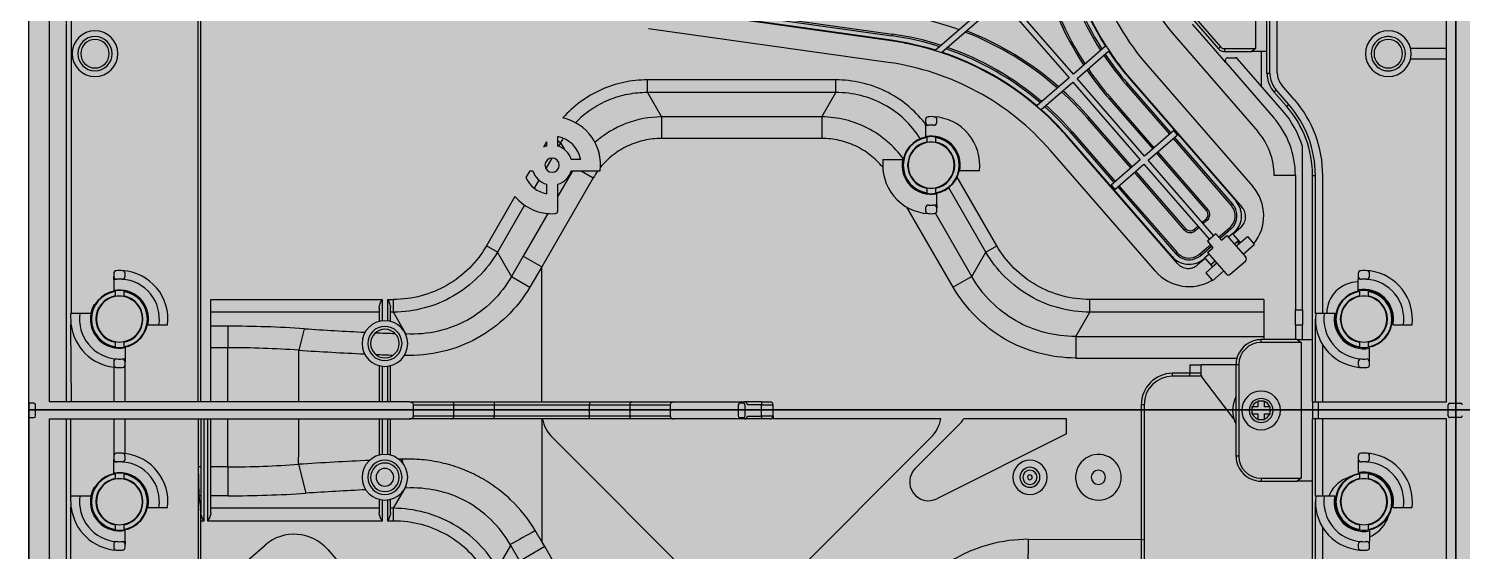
# Model space of a CAD drawing. Header units: millimetres. Extents: x -1070 to 42146, y 1440 to 12921.
# Drawn here: x 660.6 to 911.8, y 2996.9 to 3088.4 of the extents above; entities that cross this region are included whole.
import ezdxf

# ---------------------------------------------------------------- set-up
doc = ezdxf.new("R2010")
doc.units = ezdxf.units.MM
doc.layers.add('n', color=7, linetype='Continuous')

msp = doc.modelspace()

# ---------------------------------------------------------------- hatches: boundary and pattern name
at = {"lineweight": -3}
h = msp.add_hatch(color=256, dxfattribs=at)
h.dxf.hatch_style = 1
h.paths.add_polyline_path([(660.622, 3271.681), (660.622, 3021.661), (910.622, 3021.661), (910.622, 3271.681)])
h = msp.add_hatch(color=256, dxfattribs=at)
h.dxf.hatch_style = 1
h.paths.add_polyline_path([(910.622, 3271.681), (910.622, 3021.661), (1160.622, 3021.661), (1160.622, 3271.681)])
h = msp.add_hatch(color=256, dxfattribs=at)
h.dxf.hatch_style = 1
h.paths.add_polyline_path([(660.622, 3021.661), (660.622, 2771.641), (910.622, 2771.641), (910.622, 3021.661)])
h = msp.add_hatch(color=256, dxfattribs=at)
h.dxf.hatch_style = 1
h.paths.add_polyline_path([(910.622, 3021.661), (910.622, 2771.641), (1160.622, 2771.641), (1160.622, 3021.661)])

# ---------------------------------------------------------------- linework, layer by layer
at = {"color": 1, "lineweight": -3}
for p, q in [((910.622, 3521.661), (910.622, 2771.641)), ((660.622, 3021.661), (660.622, 3271.681)), ((910.622, 3021.661), (910.622, 3271.681)), ((910.622, 3271.681), (910.622, 3021.661)), ((660.622, 3021.661), (1160.622, 3021.661)), ((660.622, 3021.661), (660.622, 2771.661)), ((660.622, 3021.661), (910.622, 3021.661)), ((910.622, 3021.661), (660.622, 3021.661)), ((910.622, 3021.661), (910.622, 2771.641)), ((910.622, 3021.661), (1160.622, 3021.661)), ((910.622, 2771.641), (910.622, 3021.661)), ((1160.622, 3021.661), (910.622, 3021.661))]:
    msp.add_line(p, q, dxfattribs=at)
msp.add_lwpolyline([(660.622, 3021.661), (660.622, 3521.661)], dxfattribs=at)
msp.add_lwpolyline([(660.622, 3521.435), (1160.422, 3521.435), (1160.422, 2771.638), (660.622, 2771.641)], close=True, dxfattribs=at)
at = {"layer": 'n', "color": 7, "linetype": 'Continuous', "lineweight": -3, "true_color": 0xffffff}
for p, q in [((664.269, 3023.041), (664.269, 3270.041)), ((667.269, 3023.041), (667.269, 3270.041)), ((660.622, 3022.791), (660.622, 3145.941)), ((909.022, 3023.041), (909.022, 3146.241)), ((878.053, 3080.647), (878.053, 3127.168)), ((879.353, 3080.647), (879.353, 3127.955)), ((668.103, 3084.041), (668.09, 3123.595)), ((875.553, 3101.738), (875.553, 3084.938)), ((877.553, 3084.438), (877.553, 3102.238)), ((690.783, 3023.041), (690.783, 3098.428)), ((690.302, 3023.041), (690.302, 3095.998)), ((860.562, 3094.665), (869.034, 3084.919)), ((860.939, 3094.993), (869.411, 3085.247)), ((811.712, 3086.286), (769.706, 3092.189)), ((811.726, 3086.385), (769.72, 3092.288)), ((769.831, 3093.08), (811.838, 3087.177)), ((769.873, 3093.378), (811.879, 3087.474)), ((830.412, 3094.138), (820.21, 3085.269)), ((820.614, 3084.295), (831.068, 3093.383)), ((831.068, 3093.383), (842.877, 3079.798)), ((843.632, 3080.454), (831.823, 3094.039)), ((868.581, 3084.526), (864.484, 3089.238)), ((811.183, 3082.523), (769.177, 3088.426)), ((811.879, 3087.474), (811.838, 3087.177)), ((861.692, 3086.811), (875.927, 3070.435)), ((820.21, 3085.269), (819.501, 3084.653)), ((849.261, 3085.348), (843.632, 3080.454)), ((844.288, 3079.7), (849.811, 3084.501)), ((870.333, 3082.51), (868.581, 3084.526)), ((869.411, 3085.247), (869.034, 3084.919)), ((870.09, 3084.938), (870.09, 3084.438)), ((870.09, 3084.938), (875.553, 3084.938)), ((870.09, 3084.438), (874.886, 3084.438)), ((875.553, 3084.938), (874.886, 3084.438)), ((877.553, 3084.438), (874.886, 3084.438)), ((876.553, 3084.438), (876.553, 3078.403)), ((877.553, 3080.647), (877.553, 3084.438)), ((909.022, 3084.941), (902.7, 3084.941)), ((668.118, 3038.541), (668.103, 3084.041)), ((856.678, 3081.909), (875.073, 3060.748)), ((870.333, 3082.51), (878.72, 3072.862)), ((870.711, 3083.338), (872.036, 3083.338)), ((880.229, 3074.174), (872.413, 3083.166)), ((902.7, 3083.141), (909.022, 3083.141)), ((769.024, 3077.228), (769.024, 3079.45)), ((802.019, 3079.45), (769.024, 3079.45)), ((802.019, 3077.228), (802.019, 3079.45)), ((842.877, 3079.798), (837.248, 3074.905)), ((856.097, 3066.115), (844.288, 3079.7)), ((853.734, 3079.35), (872.13, 3058.189)), ((853.81, 3079.416), (873.189, 3057.122)), ((877.553, 3080.647), (878.053, 3080.647)), ((769.024, 3077.228), (771.484, 3072.968)), ((802.019, 3077.228), (769.024, 3077.228)), ((799.559, 3072.968), (802.019, 3077.228)), ((838.01, 3074.242), (843.533, 3079.044)), ((843.533, 3079.044), (855.343, 3065.459)), ((853.131, 3078.826), (852.904, 3078.629)), ((852.904, 3078.629), (860.475, 3069.92)), ((853.131, 3078.826), (860.701, 3070.117)), ((878.779, 3077.366), (879.157, 3077.694)), ((880.984, 3074.83), (878.779, 3077.366)), ((881.361, 3075.158), (879.157, 3077.694)), ((882.342, 3076.011), (880.138, 3078.547)), ((850.187, 3076.267), (849.961, 3076.07)), ((849.961, 3076.07), (857.531, 3067.361)), ((850.187, 3076.267), (857.758, 3067.558)), ((880.984, 3074.83), (881.361, 3075.158)), ((771.484, 3072.968), (771.484, 3069.192)), ((799.559, 3072.968), (771.484, 3072.968)), ((799.559, 3072.968), (799.559, 3069.192)), ((817.725, 3072.494), (817.725, 3071.993)), ((817.725, 3071.438), (817.725, 3071.993)), ((819.725, 3071.993), (819.725, 3072.494)), ((846.112, 3072.724), (846.338, 3072.921)), ((853.682, 3064.015), (846.112, 3072.724)), ((853.909, 3064.212), (846.338, 3072.921)), ((753.318, 3067.864), (753.318, 3069.51)), ((799.559, 3069.192), (771.484, 3069.192)), ((817.725, 3071.438), (817.725, 3069.51)), ((817.725, 3069.51), (817.725, 3069.408)), ((817.975, 3069.352), (817.975, 3069.453)), ((817.975, 3069.352), (817.975, 3068.566)), ((819.475, 3069.453), (819.475, 3069.352)), ((819.475, 3069.352), (819.475, 3068.566)), ((819.725, 3069.408), (819.725, 3069.51)), ((861.869, 3047.282), (842.489, 3069.575)), ((860.96, 3048.479), (842.565, 3069.641)), ((843.395, 3070.362), (843.168, 3070.166)), ((843.168, 3070.166), (850.739, 3061.457)), ((843.395, 3070.362), (850.965, 3061.654)), ((861.209, 3070.559), (856.097, 3066.115)), ((856.753, 3065.36), (861.865, 3069.804)), ((861.131, 3069.165), (871.3, 3057.467)), ((861.865, 3069.804), (861.209, 3070.559)), ((861.357, 3069.362), (871.526, 3057.664)), ((751.318, 3068.583), (750.782, 3067.654)), ((751.318, 3068.583), (751.318, 3067.864)), ((753.8, 3068.438), (753.318, 3068.716)), ((753.8, 3068.438), (753.445, 3067.823)), ((753.8, 3068.438), (754.478, 3067.264)), ((817.975, 3068.566), (817.975, 3068.464)), ((819.475, 3068.464), (819.475, 3068.566)), ((858.017, 3045.921), (839.621, 3067.082)), ((858.187, 3066.607), (866.978, 3056.494)), ((858.414, 3066.803), (867.205, 3056.69)), ((883.772, 3039.141), (883.772, 3067.762)), ((752.252, 3065.758), (751.204, 3063.943)), ((757.319, 3065.509), (755.673, 3065.509)), ((757.148, 3065.544), (757.123, 3065.509)), ((810.284, 3065.509), (813.724, 3065.509)), ((813.827, 3065.509), (813.724, 3065.509)), ((823.726, 3065.509), (823.623, 3065.509)), ((855.343, 3065.459), (850.23, 3061.015)), ((850.886, 3060.26), (855.999, 3064.704)), ((855.999, 3064.704), (867.48, 3051.497)), ((868.234, 3052.153), (856.753, 3065.36)), ((748.389, 3063.509), (747.708, 3062.33)), ((748.389, 3063.509), (748.964, 3063.509)), ((750.012, 3061.877), (749.201, 3060.473)), ((759.53, 3062.29), (750.522, 3046.688)), ((755.823, 3063.423), (753.318, 3059.085)), ((755.673, 3063.509), (760.759, 3063.509)), ((755.873, 3063.509), (755.823, 3063.423)), ((757.418, 3063.509), (759.53, 3062.29)), ((813.724, 3063.509), (813.827, 3063.509)), ((830.224, 3050.399), (823.274, 3062.436)), ((823.623, 3063.509), (823.726, 3063.509)), ((827.166, 3063.509), (823.726, 3063.509)), ((863.129, 3053.148), (854.338, 3063.261)), ((863.356, 3053.344), (854.565, 3063.458)), ((882.522, 3062.693), (878.822, 3062.693)), ((882.522, 3062.693), (882.522, 3039.141)), ((885.522, 3033.941), (885.522, 3062.693)), ((885.522, 3062.693), (886.022, 3062.693)), ((886.022, 3038.541), (886.022, 3062.693)), ((887.322, 3038.541), (887.322, 3062.693)), ((745.81, 3059.042), (740.819, 3050.399)), ((751.318, 3061.155), (751.318, 3059.508)), ((753.318, 3056.525), (753.318, 3061.155)), ((817.443, 3059.573), (817.371, 3059.697)), ((817.725, 3059.611), (817.725, 3059.508)), ((817.975, 3060.555), (817.975, 3060.453)), ((817.975, 3060.453), (817.975, 3059.667)), ((817.975, 3059.566), (817.975, 3059.667)), ((819.475, 3060.453), (819.475, 3060.555)), ((819.475, 3060.453), (819.475, 3059.667)), ((819.475, 3059.667), (819.475, 3059.566)), ((819.725, 3059.508), (819.725, 3059.611)), ((819.725, 3057.581), (819.725, 3059.508)), ((828.3, 3049.288), (821.791, 3060.561)), ((850.23, 3061.015), (850.886, 3060.26)), ((851.395, 3060.702), (861.564, 3049.004)), ((851.621, 3060.899), (861.79, 3049.201)), ((747.492, 3057.513), (742.743, 3049.288)), ((822.57, 3043.14), (814.486, 3057.142)), ((817.725, 3057.026), (817.725, 3056.525)), ((819.725, 3057.581), (819.725, 3057.026)), ((819.725, 3056.525), (819.725, 3057.026)), ((867.205, 3056.69), (866.978, 3056.494)), ((871.526, 3057.664), (871.3, 3057.467)), ((751.562, 3056.043), (747.251, 3048.576)), ((825.84, 3045.028), (819.458, 3056.083)), ((866.88, 3055.083), (866.201, 3054.492)), ((867.077, 3054.856), (866.397, 3054.266)), ((867.077, 3054.856), (866.88, 3055.083)), ((863.129, 3053.148), (863.356, 3053.344)), ((865.446, 3053.836), (864.767, 3053.246)), ((864.963, 3053.019), (864.767, 3053.246)), ((865.643, 3053.61), (864.963, 3053.019)), ((868.612, 3052.481), (867.102, 3051.169)), ((869.596, 3051.349), (868.612, 3052.481)), ((870.08, 3052.697), (869.137, 3051.877)), ((870.277, 3052.471), (869.333, 3051.651)), ((869.596, 3051.349), (870.539, 3052.169)), ((871.023, 3053.517), (870.08, 3052.697)), ((871.22, 3053.291), (870.277, 3052.471)), ((870.539, 3052.169), (873.819, 3048.395)), ((871.556, 3052.523), (870.802, 3051.867)), ((871.22, 3053.291), (871.023, 3053.517)), ((871.745, 3052.687), (871.556, 3052.523)), ((872.943, 3053.596), (871.622, 3052.447)), ((872.934, 3050.938), (871.622, 3052.447)), ((872.934, 3050.938), (874.142, 3051.988)), ((874.142, 3051.988), (875.245, 3050.718)), ((742.743, 3049.288), (740.819, 3050.399)), ((745.201, 3045.031), (742.743, 3049.288)), ((825.84, 3045.028), (828.3, 3049.288)), ((828.3, 3049.288), (830.224, 3050.399)), ((861.79, 3049.201), (861.564, 3049.004)), ((865.74, 3048.925), (866.684, 3049.745)), ((865.937, 3048.698), (866.881, 3049.518)), ((866.684, 3049.745), (867.627, 3050.565)), ((866.881, 3049.518), (867.824, 3050.338)), ((867.102, 3051.169), (868.086, 3050.037)), ((867.143, 3049.216), (868.086, 3050.037)), ((867.143, 3049.216), (870.423, 3045.443)), ((872.606, 3051.315), (871.851, 3050.659)), ((872.934, 3050.938), (872.179, 3050.282)), ((872.522, 3051.242), (872.522, 3051.102)), ((872.522, 3051.102), (872.522, 3050.938)), ((872.522, 3050.938), (872.522, 3050.659)), ((872.522, 3050.659), (872.522, 3050.58)), ((873.36, 3048.924), (875.322, 3050.629)), ((875.245, 3050.718), (875.322, 3050.629)), ((747.251, 3048.576), (745.201, 3045.031)), ((747.251, 3048.576), (750.522, 3046.688)), ((750.522, 3046.688), (748.425, 3043.143)), ((750.522, 3023.041), (750.522, 3046.688)), ((866.716, 3048.183), (865.396, 3047.035)), ((865.74, 3048.925), (865.937, 3048.698)), ((866.651, 3048.259), (866.462, 3048.095)), ((867.405, 3048.915), (866.651, 3048.259)), ((866.716, 3048.183), (868.028, 3046.674)), ((866.821, 3045.624), (868.028, 3046.674)), ((868.455, 3047.707), (867.7, 3047.051)), ((868.783, 3047.33), (868.028, 3046.674)), ((871.129, 3045.394), (873.77, 3047.69)), ((675.522, 3045.525), (675.522, 3045.024)), ((675.522, 3044.469), (675.522, 3045.024)), ((675.522, 3044.469), (675.522, 3042.542)), ((677.522, 3045.024), (677.522, 3045.525)), ((745.201, 3045.031), (748.425, 3043.143)), ((825.84, 3045.028), (822.57, 3043.14)), ((866.821, 3045.624), (867.925, 3044.354)), ((867.925, 3044.354), (868.002, 3044.265)), ((868.002, 3044.265), (869.964, 3045.971)), ((893.522, 3045.525), (893.522, 3045.024)), ((893.522, 3045.024), (893.522, 3044.469)), ((893.522, 3042.644), (893.522, 3044.469)), ((895.522, 3045.024), (895.522, 3045.525)), ((675.522, 3042.542), (675.522, 3042.439)), ((675.772, 3042.383), (675.772, 3042.484)), ((675.772, 3042.383), (675.772, 3041.597)), ((675.772, 3041.597), (675.772, 3041.495)), ((677.272, 3042.484), (677.272, 3042.383)), ((677.272, 3042.383), (677.272, 3041.597)), ((677.272, 3041.495), (677.272, 3041.597)), ((677.522, 3042.439), (677.522, 3042.542)), ((893.522, 3042.484), (893.522, 3042.644)), ((893.772, 3042.383), (893.772, 3042.484)), ((893.772, 3042.383), (893.772, 3041.597)), ((893.772, 3041.597), (893.772, 3041.495)), ((895.272, 3042.484), (895.272, 3042.383)), ((895.272, 3042.383), (895.272, 3041.597)), ((895.272, 3041.495), (895.272, 3041.597)), ((895.522, 3042.484), (895.522, 3042.542)), ((672.118, 3039.906), (672.118, 3040.113)), ((692.522, 3023.041), (692.522, 3040.981)), ((692.522, 3040.981), (722.522, 3040.981)), ((722.022, 3039.549), (722.022, 3037.132)), ((722.522, 3040.981), (722.522, 3037.228)), ((723.522, 3040.981), (724.507, 3040.981)), ((723.522, 3037.228), (723.522, 3040.981)), ((724.022, 3037.132), (724.022, 3039.549)), ((724.507, 3038.759), (724.507, 3040.981)), ((846.536, 3038.759), (846.536, 3040.981)), ((877.022, 3040.981), (846.536, 3040.981)), ((877.022, 3040.981), (877.022, 3033.941)), ((882.522, 3036.541), (882.522, 3039.141)), ((882.522, 3039.141), (883.772, 3039.141)), ((883.772, 3039.141), (883.772, 3036.541)), ((669.593, 3038.541), (668.022, 3038.541)), ((668.038, 3036.653), (668.022, 3038.541)), ((668.024, 3036.266), (668.031, 3036.651)), ((671.521, 3038.541), (669.593, 3038.541)), ((681.523, 3038.541), (681.42, 3038.541)), ((681.42, 3036.541), (681.523, 3036.541)), ((681.523, 3036.541), (683.45, 3036.541)), ((683.45, 3036.541), (684.963, 3036.541)), ((722.022, 3038.759), (692.522, 3038.759)), ((724.507, 3038.759), (724.022, 3038.759)), ((726.713, 3034.94), (724.507, 3038.759)), ((844.076, 3034.5), (846.536, 3038.759)), ((877.022, 3038.759), (846.536, 3038.759)), ((882.522, 3036.541), (882.522, 3033.941)), ((882.522, 3036.541), (883.772, 3036.541)), ((883.772, 3033.941), (883.772, 3036.541)), ((886.022, 3023.041), (886.022, 3037.541)), ((887.593, 3038.541), (886.081, 3038.541)), ((889.419, 3038.541), (887.593, 3038.541)), ((889.419, 3038.541), (889.624, 3038.541)), ((889.521, 3036.541), (889.624, 3036.541)), ((899.625, 3036.541), (901.45, 3036.541)), ((901.45, 3036.541), (902.963, 3036.541)), ((668.118, 3023.041), (668.024, 3036.266)), ((672.118, 3034.968), (672.118, 3035.175)), ((695.522, 3036.295), (692.522, 3036.295)), ((695.522, 3036.295), (695.522, 3032.518)), ((708.896, 3035.858), (707.957, 3032.082)), ((726.713, 3034.94), (726.651, 3034.942)), ((726.713, 3034.94), (726.698, 3034.836)), ((844.076, 3034.5), (877.022, 3034.5)), ((844.076, 3034.5), (844.076, 3030.723)), ((882.855, 3033.941), (876.522, 3033.941)), ((876.522, 3033.441), (876.522, 3033.941)), ((882.855, 3033.941), (885.522, 3033.941)), ((882.855, 3033.941), (883.522, 3033.441)), ((885.522, 3023.041), (885.522, 3033.941)), ((675.522, 3032.642), (675.522, 3032.54)), ((675.772, 3033.586), (675.772, 3033.484)), ((675.772, 3033.484), (675.772, 3032.698)), ((675.772, 3032.597), (675.772, 3032.698)), ((677.272, 3033.484), (677.272, 3033.586)), ((677.272, 3033.484), (677.272, 3032.698)), ((677.272, 3032.698), (677.272, 3032.597)), ((677.522, 3032.54), (677.522, 3032.642)), ((677.522, 3032.54), (677.522, 3030.613)), ((695.522, 3032.518), (692.522, 3032.518)), ((695.522, 3023.041), (695.522, 3032.518)), ((707.957, 3023.041), (707.957, 3032.082)), ((883.522, 3033.441), (876.522, 3033.441)), ((883.522, 3033.441), (883.522, 3009.641)), ((887.322, 3023.041), (887.322, 3033.023)), ((893.772, 3033.586), (893.772, 3033.484)), ((893.772, 3033.484), (893.772, 3032.698)), ((893.772, 3032.597), (893.772, 3032.698)), ((895.272, 3033.484), (895.272, 3033.586)), ((895.272, 3033.484), (895.272, 3032.698)), ((895.272, 3032.698), (895.272, 3032.597)), ((895.522, 3030.613), (895.522, 3032.438)), ((675.522, 3030.057), (675.522, 3029.556)), ((675.522, 3029.1), (675.522, 3023.041)), ((677.522, 3030.613), (677.522, 3030.057)), ((677.522, 3029.556), (677.522, 3030.057)), ((677.522, 3023.041), (677.522, 3029.556)), ((722.022, 3029.387), (722.022, 3023.041)), ((722.522, 3029.291), (722.522, 3023.041)), ((723.522, 3023.041), (723.522, 3029.291)), ((724.022, 3023.041), (724.022, 3029.387)), ((844.076, 3030.723), (872.289, 3030.723)), ((864.022, 3029.541), (866.022, 3029.541)), ((864.022, 3029.541), (864.022, 3028.041)), ((872.122, 3029.541), (866.022, 3029.541)), ((866.022, 3027.71), (866.022, 3029.541)), ((872.122, 3029.541), (872.122, 3013.541)), ((872.622, 3029.541), (872.122, 3029.541)), ((872.622, 3029.541), (872.622, 3013.541)), ((893.522, 3030.057), (893.522, 3029.556)), ((895.522, 3030.057), (895.522, 3030.613)), ((895.522, 3029.556), (895.522, 3030.057)), ((861.022, 3027.541), (861.022, 3028.041)), ((864.022, 3028.041), (861.022, 3028.041)), ((864.022, 3027.541), (861.022, 3027.541)), ((864.022, 3027.541), (864.022, 3028.041)), ((866.022, 3028.041), (864.022, 3028.041)), ((865.911, 3027.541), (864.022, 3027.541)), ((866.079, 3027.541), (865.911, 3027.541)), ((866.022, 3027.71), (866.124, 3027.406)), ((871.752, 3020.041), (866.124, 3027.406)), ((661.522, 3022.791), (660.622, 3022.791)), ((660.622, 3022.791), (660.622, 3020.291)), ((661.822, 3020.591), (661.822, 3022.491)), ((675.522, 3023.041), (664.269, 3023.041)), ((677.522, 3023.041), (675.522, 3023.041)), ((727.314, 3023.041), (677.522, 3023.041)), ((727.314, 3023.041), (734.739, 3023.041)), ((728.022, 3020.541), (728.022, 3022.541)), ((728.022, 3022.541), (735.093, 3022.541)), ((734.739, 3023.041), (742.164, 3023.041)), ((735.093, 3020.541), (735.093, 3022.541)), ((735.093, 3022.541), (742.164, 3022.541)), ((742.164, 3023.041), (758.879, 3023.041)), ((742.164, 3023.041), (742.164, 3022.541)), ((742.164, 3022.541), (742.164, 3020.541)), ((742.164, 3022.541), (758.879, 3022.541)), ((758.879, 3023.041), (766.304, 3023.041)), ((758.879, 3023.041), (758.879, 3022.541)), ((758.879, 3020.541), (758.879, 3022.541)), ((758.879, 3022.541), (765.95, 3022.541)), ((765.95, 3022.541), (773.022, 3022.541)), ((765.95, 3022.541), (765.95, 3020.541)), ((766.304, 3023.041), (773.729, 3023.041)), ((773.022, 3022.541), (773.022, 3020.541)), ((773.729, 3023.041), (786.022, 3023.041)), ((784.922, 3022.491), (784.922, 3020.591)), ((785.822, 3022.791), (785.222, 3022.791)), ((789.022, 3023.041), (786.022, 3023.041)), ((786.122, 3020.591), (786.122, 3022.491)), ((789.022, 3022.541), (786.522, 3022.541)), ((789.022, 3023.041), (790.522, 3023.041)), ((789.022, 3023.041), (789.022, 3022.541)), ((789.022, 3022.541), (791.022, 3022.541)), ((789.022, 3020.541), (789.022, 3022.541)), ((791.022, 3020.541), (791.022, 3022.541)), ((856.022, 3022.541), (855.522, 3022.541)), ((855.522, 3022.541), (855.522, 2998.952)), ((856.022, 3022.541), (856.022, 2998.782)), ((874.922, 3022.141), (874.922, 3020.941)), ((875.922, 3022.141), (874.922, 3022.141)), ((875.922, 3023.141), (875.922, 3022.141)), ((877.122, 3023.141), (875.922, 3023.141)), ((877.122, 3022.141), (877.122, 3023.141)), ((878.122, 3022.141), (877.122, 3022.141)), ((878.122, 3020.941), (878.122, 3022.141)), ((885.522, 3023.041), (886.522, 3023.041)), ((885.522, 3023.041), (885.522, 3020.041)), ((886.522, 3023.041), (909.022, 3023.041)), ((886.522, 3023.041), (886.522, 3020.041)), ((909.272, 3020.591), (909.272, 3022.491)), ((909.572, 3022.791), (911.472, 3022.791)), ((660.622, 3020.291), (661.522, 3020.291)), ((660.622, 2897.141), (660.622, 3020.291)), ((664.269, 3020.041), (675.522, 3020.041)), ((664.269, 2774.141), (664.269, 3020.041)), ((667.269, 2774.141), (667.269, 3020.041)), ((668.022, 3006.541), (668.022, 3020.041)), ((675.522, 3020.041), (675.522, 3013.525)), ((675.522, 3020.041), (677.522, 3020.041)), ((677.522, 3013.982), (677.522, 3020.041)), ((677.522, 3020.041), (727.314, 3020.041)), ((690.318, 3020.041), (690.301, 3011.657)), ((690.783, 3020.041), (690.783, 3004.386)), ((691.283, 3020.041), (691.283, 3002.164)), ((692.022, 3002.164), (692.022, 3020.041)), ((692.522, 3003.596), (692.522, 3020.041)), ((695.522, 3011.657), (695.522, 3020.041)), ((722.022, 3020.041), (722.022, 3013.695)), ((722.522, 3020.041), (722.522, 3013.791)), ((723.522, 3013.791), (723.522, 3020.041)), ((724.022, 3013.695), (724.022, 3020.041)), ((734.739, 3020.041), (727.314, 3020.041)), ((735.093, 3020.541), (728.022, 3020.541)), ((742.164, 3020.041), (734.739, 3020.041)), ((742.164, 3020.541), (735.093, 3020.541)), ((742.164, 3020.041), (742.164, 3020.541)), ((758.879, 3020.541), (742.164, 3020.541)), ((758.879, 3020.041), (742.164, 3020.041)), ((750.547, 3020.041), (750.522, 2998.553)), ((758.879, 3020.041), (758.879, 3020.541)), ((765.95, 3020.541), (758.879, 3020.541)), ((766.304, 3020.041), (758.879, 3020.041)), ((773.022, 3020.541), (765.95, 3020.541)), ((773.729, 3020.041), (766.304, 3020.041)), ((786.022, 3020.041), (773.729, 3020.041)), ((785.222, 3020.291), (785.822, 3020.291)), ((789.022, 3020.041), (786.022, 3020.041)), ((786.522, 3020.541), (789.022, 3020.541)), ((791.022, 3020.541), (789.022, 3020.541)), ((789.022, 3020.541), (789.022, 3020.041)), ((790.522, 3020.041), (789.022, 3020.041)), ((791.022, 3020.541), (791.022, 3020.041)), ((818.575, 3020.041), (791.022, 3020.041)), ((815.918, 3011.35), (823.847, 3019.278)), ((820.438, 3020.041), (818.575, 3020.041)), ((826.353, 3020.041), (824.411, 3020.041)), ((842.423, 3020.041), (826.353, 3020.041)), ((842.423, 3019.425), (842.423, 3020.041)), ((842.423, 3017.412), (842.423, 3019.425)), ((874.922, 3020.941), (875.922, 3020.941)), ((875.922, 3020.941), (875.922, 3019.941)), ((875.922, 3019.941), (877.122, 3019.941)), ((877.122, 3020.941), (878.122, 3020.941)), ((877.122, 3019.941), (877.122, 3020.941)), ((886.522, 3020.041), (885.522, 3020.041)), ((885.522, 3009.141), (885.522, 3020.041)), ((886.022, 3006.541), (886.022, 3020.041)), ((909.022, 3020.041), (886.522, 3020.041)), ((887.322, 3006.541), (887.322, 3020.041)), ((909.022, 2896.841), (909.022, 3020.041)), ((911.472, 3020.291), (909.572, 3020.291)), ((780.713, 2988.448), (752.429, 3016.732)), ((818.614, 3016.732), (790.33, 2988.448)), ((842.423, 3017.412), (819.728, 3006.065)), ((675.522, 3013.525), (675.522, 3013.024)), ((675.522, 3012.469), (675.522, 3013.024)), ((675.522, 3010.542), (675.522, 3012.469)), ((677.522, 3013.024), (677.522, 3013.525)), ((690.301, 3011.657), (690.302, 2907.084)), ((690.783, 3011.657), (690.301, 3011.657)), ((690.301, 3011.656), (690.437, 3006.584)), ((695.522, 3011.657), (692.522, 3011.657)), ((695.522, 3011.657), (695.522, 3006.584)), ((707.912, 3012.099), (709.179, 3007.028)), ((726.05, 3013.01), (725.465, 3012.989)), ((726.05, 3013.01), (726.136, 3012.331)), ((872.622, 3013.541), (872.122, 3013.541)), ((893.522, 3013.525), (893.522, 3013.024)), ((893.522, 3013.024), (893.522, 3012.469)), ((893.522, 3012.469), (893.522, 3010.644)), ((895.522, 3013.024), (895.522, 3013.525)), ((675.522, 3010.542), (675.522, 3010.439)), ((675.772, 3010.383), (675.772, 3010.484)), ((675.772, 3010.383), (675.772, 3009.597)), ((675.772, 3009.597), (675.772, 3009.495)), ((677.272, 3010.484), (677.272, 3010.383)), ((677.272, 3010.383), (677.272, 3009.597)), ((677.272, 3009.495), (677.272, 3009.597)), ((677.522, 3010.439), (677.522, 3010.542)), ((876.522, 3009.641), (883.522, 3009.641)), ((876.522, 3009.641), (876.522, 3009.141)), ((876.522, 3009.141), (882.855, 3009.141)), ((883.522, 3009.641), (882.855, 3009.141)), ((885.522, 3009.141), (882.855, 3009.141)), ((885.522, 2980.388), (885.522, 3009.141)), ((893.772, 3010.383), (893.772, 3010.484)), ((893.772, 3010.383), (893.772, 3009.597)), ((893.772, 3009.597), (893.772, 3009.495)), ((895.272, 3010.484), (895.272, 3010.383)), ((895.272, 3010.383), (895.272, 3009.597)), ((895.272, 3009.495), (895.272, 3009.597)), ((668.038, 3004.653), (668.022, 3006.541)), ((669.593, 3006.541), (668.022, 3006.541)), ((671.521, 3006.541), (669.593, 3006.541)), ((672.118, 3007.906), (672.118, 3008.113)), ((681.523, 3006.541), (681.42, 3006.541)), ((690.783, 3006.584), (690.437, 3006.584)), ((690.437, 3006.584), (690.724, 3004.386)), ((695.522, 3006.584), (692.522, 3006.584)), ((724.544, 3004.386), (726.517, 3007.804)), ((726.681, 3008.208), (726.719, 3007.935)), ((887.593, 3006.541), (886.081, 3006.541)), ((889.419, 3006.541), (887.593, 3006.541)), ((889.419, 3006.541), (889.624, 3006.541)), ((668.022, 3004.265), (668.031, 3004.651)), ((668.087, 2879.472), (668.022, 3004.265)), ((681.42, 3004.541), (681.523, 3004.541)), ((681.523, 3004.541), (683.45, 3004.541)), ((683.45, 3004.541), (684.963, 3004.541)), ((690.783, 3004.386), (690.724, 3004.386)), ((690.783, 3004.386), (690.783, 3003.596)), ((722.022, 3004.386), (692.522, 3004.386)), ((722.022, 3005.949), (722.022, 3003.596)), ((722.522, 3005.853), (722.522, 3002.164)), ((723.522, 3002.164), (723.522, 3005.853)), ((724.022, 3003.596), (724.022, 3005.949)), ((724.544, 3004.386), (724.022, 3004.386)), ((724.544, 3002.164), (724.544, 3004.386)), ((886.022, 2980.388), (886.022, 3005.541)), ((889.521, 3004.541), (889.624, 3004.541)), ((899.625, 3004.541), (901.45, 3004.541)), ((901.45, 3004.541), (902.963, 3004.541)), ((672.118, 3002.968), (672.118, 3003.175)), ((675.772, 3001.586), (675.772, 3001.484)), ((675.772, 3001.484), (675.772, 3000.698)), ((677.272, 3001.484), (677.272, 3001.586)), ((677.272, 3001.484), (677.272, 3000.698)), ((690.783, 2904.653), (690.783, 3002.164)), ((691.283, 3002.164), (690.783, 3002.164)), ((722.522, 3002.164), (692.022, 3002.164)), ((724.544, 3002.164), (723.522, 3002.164)), ((893.772, 3001.586), (893.772, 3001.484)), ((893.772, 3001.484), (893.772, 3000.698)), ((895.272, 3001.484), (895.272, 3001.586)), ((895.272, 3001.484), (895.272, 3000.698)), ((675.522, 3000.642), (675.522, 3000.54)), ((675.772, 3000.597), (675.772, 3000.698)), ((677.272, 3000.698), (677.272, 3000.597)), ((677.522, 3000.54), (677.522, 3000.642)), ((677.522, 2998.613), (677.522, 3000.54)), ((835.726, 2998.954), (835.643, 2993.878)), ((835.726, 2998.954), (855.522, 2998.952)), ((856.022, 2998.782), (855.522, 2998.952)), ((855.522, 2998.952), (855.522, 2993.879)), ((856.022, 2998.782), (856.022, 2993.44)), ((887.322, 2980.388), (887.322, 3001.023)), ((893.522, 3000.597), (893.522, 3000.54)), ((893.772, 3000.597), (893.772, 3000.698)), ((895.272, 3000.698), (895.272, 3000.597)), ((895.522, 3000.597), (895.522, 3000.438)), ((895.522, 3000.438), (895.522, 2998.613)), ((675.522, 2998.057), (675.522, 2997.556)), ((677.522, 2998.613), (677.522, 2998.057)), ((677.522, 2997.556), (677.522, 2998.057)), ((696.74, 2993.338), (702.022, 2997.93)), ((713.026, 2997.161), (719.456, 2989.765)), ((742.78, 2993.857), (745.085, 2997.849)), ((746.657, 2995.127), (745.085, 2997.85)), ((751.045, 2997.674), (746.659, 2995.125)), ((751.047, 2997.671), (750.522, 2998.553)), ((759.166, 2983.608), (751.047, 2997.671)), ((893.522, 2998.057), (893.522, 2997.556)), ((895.522, 2998.057), (895.522, 2998.613)), ((895.522, 2997.556), (895.522, 2998.057))]:
    msp.add_line(p, q, dxfattribs=at)
for centre, radius, start, end in [((891.545, 3112.219), 50, 180, 210.75), ((891.545, 3112.219), 46.2, 180, 221), ((891.545, 3112.219), 51.2, 191.17969, 212.56441), ((891.545, 3112.219), 50.9, 191.17406, 212.41847), ((891.545, 3112.219), 50.1, 190.456, 212.43575), ((890.522, 3111.872), 38.2, 192.91014, 221), ((891.545, 3112.219), 55.1, 193.47835, 213.1692), ((891.545, 3112.219), 54.8, 193.47342, 213.1751), ((804.754, 3036.772), 54.8, 69.87246, 79.9023), ((672.24, 3084.041), 4, 0, 180), ((672.24, 3084.041), 3, 0, 180), ((804.754, 3036.772), 50.9, 72.32278, 82), ((804.754, 3036.772), 51.2, 72.32655, 82), ((804.754, 3036.772), 54.8, 68.52658, 68.6852), ((804.754, 3036.772), 54.8, 48.8249, 68.52658), ((804.754, 3036.772), 55.1, 48.8308, 68.52165), ((891.545, 3112.219), 50, 210.75, 221), ((898.803, 3084.041), 4, 0, 180), ((898.803, 3084.041), 3, 103.44448, 256.55677), ((898.803, 3084.041), 3, 90, 103.44448), ((898.803, 3084.041), 3, 76.55677, 90), ((898.803, 3084.041), 3, 283.44448, 76.55677), ((672.24, 3084.041), 2.5, 0, 180), ((804.754, 3036.772), 50, 78.58891, 82), ((804.754, 3036.772), 50.1, 72.88121, 82), ((804.754, 3036.772), 50, 44.41109, 78.58891), ((804.754, 3036.772), 51.2, 72.1187, 72.32655), ((804.754, 3036.772), 50.1, 49.56425, 71.544), ((804.754, 3036.772), 50.9, 70.82594, 71.01405), ((804.754, 3036.772), 50.9, 49.42866, 70.82594), ((804.754, 3036.772), 51.2, 49.43559, 70.82031), ((891.545, 3112.219), 51.2, 212.56441, 212.62108), ((891.545, 3112.219), 50.9, 212.41847, 212.57134), ((891.545, 3112.219), 50.1, 213.5906, 221), ((870.09, 3085.838), 1.4, 221, 226.44392), ((870.09, 3085.838), 1.4, 226.44392, 253.66636), ((870.09, 3085.838), 0.9, 221, 226.52489), ((870.09, 3085.838), 0.9, 226.52489, 264.4751), ((870.09, 3085.838), 1.4, 253.66636, 259.11095), ((870.09, 3085.838), 1.4, 259.11095, 270), ((870.09, 3085.838), 0.9, 264.4751, 270), ((898.803, 3084.041), 2.5, 90, 270), ((898.803, 3084.041), 2.5, 270, 90), ((672.24, 3084.041), 4, 180, 0), ((672.24, 3084.041), 3, 180, 0), ((672.24, 3084.041), 2.5, 180, 0), ((804.754, 3036.772), 46.2, 41, 82), ((891.545, 3112.219), 55.1, 213.1692, 213.21796), ((891.545, 3112.219), 51.2, 213.75065, 221), ((891.545, 3112.219), 50.9, 213.74737, 221), ((870.711, 3082.838), 0.5, 90, 221), ((872.036, 3082.838), 0.5, 41, 90), ((898.803, 3084.041), 4, 180, 0), ((891.545, 3112.219), 55.1, 214.26623, 221), ((891.545, 3112.219), 54.8, 214.26337, 221), ((882.553, 3080.647), 5, 180, 189.11151), ((882.553, 3080.647), 5, 189.11151, 211.88822), ((882.553, 3080.647), 4.5, 180, 211.84988), ((882.553, 3080.647), 3.2, 180, 221), ((898.803, 3084.041), 3, 256.55677, 270), ((898.803, 3084.041), 3, 270, 283.44448), ((804.754, 3036.772), 55.1, 48.78204, 48.8308), ((804.754, 3036.772), 54.8, 41, 47.73663), ((804.754, 3036.772), 55.1, 41, 47.73377), ((882.553, 3080.647), 5, 211.88822, 221), ((882.553, 3080.647), 4.5, 211.84988, 221), ((804.754, 3036.772), 50.1, 41, 48.4094), ((804.754, 3036.772), 51.2, 49.37892, 49.43559), ((804.754, 3036.772), 50.9, 41, 48.25263), ((804.754, 3036.772), 51.2, 41, 48.24935), ((867.022, 3062.693), 17.5, 16.83498, 41), ((867.022, 3062.693), 18.5, 0, 41), ((867.022, 3062.693), 19, 0, 41), ((867.022, 3062.693), 20.3, 0, 41), ((752.318, 3064.509), 8.5, 353.24367, 77.1404), ((801.888, 3059.597), 19.94, 37.41609, 38.05068), ((818.225, 3072.494), 0.5, 93.58332, 180), ((818.225, 3071.993), 0.5, 180, 273.82255), ((818.725, 3064.509), 8.5, 86.41668, 93.58332), ((819.225, 3071.993), 0.5, 266.17745, 0), ((819.225, 3072.494), 0.5, 0, 86.41668), ((818.725, 3064.509), 8.5, 353.24367, 86.41668), ((804.754, 3036.772), 50, 41, 44.41109), ((867.022, 3062.693), 15.5, 0, 41), ((752.318, 3064.509), 5.1, 11.30773, 78.69227), ((769.315, 3059.579), 17.867, 147.34272, 150.27436), ((818.725, 3064.509), 5, 98.62693, 180), ((818.725, 3064.509), 4.9, 98.80437, 261.19563), ((818.725, 3064.509), 7, 93.82255, 98.21321), ((818.725, 3064.509), 5.1, 348.69227, 101.30773), ((818.725, 3064.509), 5, 81.37307, 98.62693), ((818.725, 3064.509), 7, 86.17745, 93.82255), ((818.725, 3064.509), 5, 0, 81.37307), ((818.725, 3064.509), 4.9, 278.80437, 81.19563), ((867.022, 3062.693), 11.8, 0, 41), ((752.318, 3064.509), 3.5, 106.60155, 116.03984), ((752.318, 3064.509), 3.5, 16.60155, 73.39845), ((818.725, 3064.509), 4.125, 100.47568, 259.52432), ((818.725, 3064.509), 4.025, 100.739, 180), ((818.725, 3064.509), 4.025, 79.261, 100.739), ((818.725, 3064.509), 4.125, 280.47568, 79.52432), ((818.725, 3064.509), 4.025, 0, 79.261), ((752.318, 3064.509), 1.25, 0, 180), ((752.318, 3064.509), 1.25, 180, 0), ((771.745, 3055.072), 17.965, 143.66432, 144.34446), ((818.725, 3064.509), 8.5, 173.24367, 266.41668), ((818.725, 3064.509), 5.1, 168.69227, 281.30773), ((818.725, 3064.509), 5, 180, 261.37307), ((818.725, 3064.509), 4.025, 180, 259.261), ((818.725, 3064.509), 4.025, 280.739, 0), ((818.725, 3064.509), 5, 278.62693, 0), ((752.318, 3064.509), 5.1, 205.30456, 258.69227), ((752.318, 3064.509), 3.5, 196.60155, 253.39845), ((752.318, 3064.509), 3.5, 286.60155, 343.39845), ((771.683, 3055.275), 14.033, 144.06774, 150.0044), ((752.318, 3064.509), 8.5, 220.02998, 273.58332), ((818.725, 3064.509), 4.025, 259.261, 280.739), ((818.725, 3064.509), 5, 261.37307, 278.62693), ((869.186, 3055.63), 7.8, 320.96677, 41), ((752.818, 3056.525), 0.5, 273.58332, 0), ((818.225, 3057.026), 0.5, 86.17745, 180), ((818.225, 3056.525), 0.5, 180, 266.41668), ((818.725, 3064.509), 7, 266.17745, 273.82255), ((818.725, 3064.509), 7, 273.82255, 278.21321), ((819.225, 3057.026), 0.5, 0, 93.82255), ((819.225, 3056.525), 0.5, 273.58332, 0), ((866.224, 3055.837), 1.3, 18.68507, 41), ((869.186, 3055.63), 2.8, 317.0428, 34.95761), ((869.186, 3055.63), 2.8, 34.95761, 41), ((869.186, 3055.63), 3.1, 34.89228, 41), ((869.186, 3055.63), 3.1, 323.08702, 28.91298), ((869.186, 3055.63), 3.1, 28.91298, 34.89228), ((869.186, 3055.63), 3.9, 21.01277, 41), ((869.186, 3055.63), 3.9, 330.98723, 15.98723), ((869.186, 3055.63), 3.9, 15.98723, 21.01277), ((871.302, 3055.482), 2.5, 18.50006, 41), ((818.725, 3064.509), 8.5, 266.41668, 273.58332), ((866.224, 3055.837), 1, 311, 333.5), ((866.224, 3055.837), 1, 33.29166, 41), ((866.224, 3055.837), 1, 18.5, 33.29166), ((866.224, 3055.837), 1.3, 311, 348.49811), ((866.224, 3055.837), 1, 333.5, 18.5), ((866.224, 3055.837), 1.3, 3.53964, 18.68507), ((866.224, 3055.837), 1.3, 348.49811, 3.53964), ((871.302, 3055.482), 2.5, 311, 333.50007), ((871.302, 3055.482), 2.5, 333.50007, 356.00012), ((871.302, 3055.482), 2.5, 356.00012, 18.50006), ((864.111, 3054.001), 1.3, 221, 258.49811), ((864.111, 3054.001), 1, 221, 243.5), ((864.111, 3054.001), 1, 243.5, 288.5), ((864.111, 3054.001), 1.3, 258.49811, 273.53964), ((864.111, 3054.001), 1.3, 273.53964, 303.38953), ((864.111, 3054.001), 1, 288.5, 303.29166), ((864.111, 3054.001), 1, 303.29166, 311), ((864.111, 3054.001), 1.3, 303.38953, 311), ((869.186, 3055.63), 2.8, 311, 317.0428), ((869.186, 3055.63), 3.1, 311, 323.08702), ((869.186, 3055.63), 3.9, 311, 330.98723), ((863.903, 3051.038), 3.1, 221, 233.08702), ((863.903, 3051.038), 2.8, 221, 227.00142), ((863.903, 3051.038), 2.8, 227.00142, 304.99881), ((863.903, 3051.038), 3.9, 221, 240.98723), ((863.755, 3048.922), 2.5, 221, 243.34438), ((863.903, 3051.038), 3.9, 240.98723, 285.98723), ((863.903, 3051.038), 3.1, 233.08702, 298.91298), ((863.755, 3048.922), 2.5, 243.34438, 243.71157), ((863.755, 3048.922), 2.5, 243.71157, 265.7669), ((863.755, 3048.922), 2.5, 266.2331, 288.28843), ((863.755, 3048.922), 2.5, 288.28843, 288.65562), ((863.755, 3048.922), 2.5, 288.65562, 311), ((863.903, 3051.038), 3.9, 285.98723, 291.01277), ((863.903, 3051.038), 3.9, 291.01277, 311), ((863.903, 3051.038), 3.1, 298.91298, 311), ((863.903, 3051.038), 2.8, 304.99881, 311), ((873.442, 3048.067), 0.5, 311, 41), ((676.022, 3045.525), 0.5, 93.58332, 180), ((676.022, 3045.024), 0.5, 180, 273.82255), ((676.522, 3037.541), 7, 93.82255, 98.21321), ((676.522, 3037.541), 8.5, 86.41668, 93.58332), ((676.522, 3037.541), 7, 86.17745, 93.82255), ((677.022, 3045.024), 0.5, 266.17745, 0), ((676.522, 3037.541), 7, 351.78679, 86.17745), ((677.022, 3045.525), 0.5, 0, 86.41668), ((676.522, 3037.541), 8.5, 353.24367, 86.41668), ((863.903, 3051.038), 7.8, 221, 301.03323), ((863.755, 3048.922), 2.5, 265.7669, 266.2331), ((870.801, 3045.771), 0.5, 221, 311), ((893.522, 3038.541), 5.5, 90, 180), ((894.022, 3045.525), 0.5, 93.58332, 180), ((894.022, 3045.024), 0.5, 180, 273.82255), ((894.522, 3037.541), 8.5, 86.41668, 93.58332), ((894.522, 3037.541), 7, 86.17745, 93.82255), ((895.022, 3045.024), 0.5, 266.17745, 0), ((894.522, 3037.541), 7, 351.78679, 86.17744), ((894.522, 3037.541), 8.5, 82.92505, 86.41668), ((895.022, 3045.525), 0.5, 0, 86.41668), ((894.522, 3037.541), 8.5, 82.58241, 82.92505), ((894.522, 3037.541), 8.5, 353.24367, 82.58241), ((676.522, 3037.541), 5, 98.62693, 180), ((676.522, 3037.541), 4.9, 98.80437, 261.19563), ((676.522, 3037.541), 4.125, 100.47568, 259.52432), ((676.522, 3037.541), 4.025, 100.739, 180), ((676.522, 3037.541), 5.1, 348.69227, 101.30773), ((676.522, 3037.541), 5, 81.37307, 98.62693), ((676.522, 3037.541), 4.025, 79.261, 100.739), ((676.522, 3037.541), 5, 0, 81.37307), ((676.522, 3037.541), 4.9, 278.80437, 81.19563), ((676.522, 3037.541), 4.125, 280.47568, 79.52432), ((676.522, 3037.541), 4.025, 0, 79.261), ((894.522, 3037.541), 5, 98.62693, 180), ((894.522, 3037.541), 4.9, 98.80437, 261.19563), ((894.522, 3037.541), 4.125, 100.47568, 259.52432), ((894.522, 3037.541), 4.025, 100.739, 180), ((894.522, 3037.541), 5.2, 348.91251, 101.08749), ((894.522, 3037.541), 5, 81.37307, 98.62693), ((894.522, 3037.541), 4.025, 79.261, 100.739), ((894.522, 3037.541), 5, 0, 81.37307), ((894.522, 3037.541), 4.9, 278.80437, 81.19563), ((894.522, 3037.541), 4.125, 280.47568, 79.52432), ((894.522, 3037.541), 4.025, 0, 79.261), ((894.522, 3037.541), 5.1, 36.0666, 78.69227), ((676.522, 3037.541), 5.1, 149.71088, 168.69227), ((893.522, 3038.541), 5.5, 17.29719, 21.35164), ((676.522, 3037.541), 8.5, 186.70984, 263.24367), ((676.522, 3037.541), 7, 171.78679, 266.17745), ((676.522, 3037.541), 5.1, 168.69227, 281.30773), ((676.522, 3037.541), 5, 180, 261.37307), ((676.522, 3037.541), 4.025, 180, 259.261), ((676.522, 3037.541), 4.025, 280.739, 0), ((676.522, 3037.541), 5, 278.62693, 0), ((723.022, 3033.259), 4, 0, 180), ((894.522, 3037.541), 8.5, 173.24367, 262.58241), ((894.522, 3037.541), 7, 171.78679, 266.17744), ((894.522, 3037.541), 5.2, 168.91251, 281.08749), ((894.522, 3037.541), 5.1, 191.30773, 233.9334), ((894.522, 3037.541), 5, 180, 261.37307), ((894.522, 3037.541), 4.025, 180, 259.261), ((894.522, 3037.541), 4.025, 280.739, 0), ((894.522, 3037.541), 5, 278.62693, 0), ((695.64, 2834.831), 201.464, 86.22729, 90.03367), ((749.156, 3644.181), 609.654, 266.213569, 267.216513), ((723.022, 3033.259), 3, 0, 180), ((723.022, 3033.259), 2.5, 0, 180), ((749.889, 3659.277), 624.767, 267.386142, 267.698796), ((876.522, 3029.541), 4.4, 90, 101.99691), ((676.522, 3037.541), 4.025, 259.261, 280.739), ((676.522, 3037.541), 5, 261.37307, 278.62693), ((695.63, 2858.272), 174.247, 85.94322, 90.03576), ((749.161, 3668.794), 638.044, 266.297333, 267.331734), ((723.022, 3033.259), 4, 180, 0), ((723.022, 3033.259), 3, 180, 0), ((723.022, 3033.259), 2.5, 180, 0), ((876.522, 3029.541), 4.4, 101.99691, 168.00225), ((876.522, 3029.541), 3.9, 90, 180), ((893.522, 3038.541), 5.5, 248.64836, 252.7264), ((894.522, 3037.541), 4.025, 259.261, 280.739), ((894.522, 3037.541), 5, 261.37307, 278.62693), ((676.022, 3030.057), 0.5, 86.17745, 180), ((676.022, 3029.556), 0.5, 180, 266.41668), ((676.522, 3037.541), 8.5, 266.41668, 273.58332), ((676.522, 3037.541), 7, 266.17745, 273.82255), ((676.522, 3037.541), 7, 273.82255, 278.21321), ((677.022, 3030.057), 0.5, 0, 93.82255), ((677.022, 3029.556), 0.5, 273.58332, 0), ((749.906, 3684.729), 653.997, 267.5021, 267.771635), ((876.522, 3029.541), 4.4, 168.00225, 180), ((894.522, 3037.541), 8.5, 262.58241, 262.92505), ((894.522, 3037.541), 8.5, 262.92505, 266.41668), ((894.022, 3030.057), 0.5, 86.17745, 180), ((894.022, 3029.556), 0.5, 180, 266.41668), ((894.522, 3037.541), 8.5, 266.41668, 273.58332), ((894.522, 3037.541), 7, 266.17745, 273.82255), ((895.022, 3030.057), 0.5, 0, 93.82255), ((895.022, 3029.556), 0.5, 273.58332, 0), ((861.022, 3022.541), 5.5, 90, 180), ((861.022, 3022.541), 5, 90, 180), ((876.522, 3021.541), 5, 151.65394, 208.34502), ((876.522, 3021.541), 3.4, 90, 270), ((876.522, 3021.541), 3.4, 270, 90), ((661.522, 3022.491), 0.3, 0, 90), ((785.222, 3022.491), 0.3, 90, 180), ((785.822, 3022.491), 0.3, 0, 90), ((786.022, 3022.541), 0.5, 0, 90), ((790.522, 3022.541), 0.5, 0, 90), ((876.522, 3021.541), 2.1, 0, 180), ((876.522, 3021.541), 2.1, 180, 0), ((876.522, 3021.541), 1.65, 63.32853, 245.38002), ((876.522, 3021.541), 1.65, 294.61998, 63.32853), ((909.572, 3022.491), 0.3, 159.60266, 180), ((909.572, 3022.491), 0.3, 90, 159.60266), ((911.472, 3022.491), 0.3, 69.60266, 90), ((911.472, 3022.491), 0.3, 0, 69.60266), ((661.522, 3020.591), 0.3, 270, 0), ((757.237, 3021.541), 6.8, 192.74359, 225), ((785.222, 3020.591), 0.3, 180, 270), ((785.822, 3020.591), 0.3, 270, 0), ((786.022, 3020.541), 0.5, 270, 0), ((790.522, 3020.541), 0.5, 270, 0), ((813.806, 3021.541), 6.8, 315, 347.25641), ((821.584, 3021.541), 3.2, 315, 332.04681), ((876.522, 3021.541), 1.65, 245.38002, 294.61998), ((909.572, 3020.591), 0.3, 180, 249.60266), ((909.572, 3020.591), 0.3, 249.60266, 270), ((911.472, 3020.591), 0.3, 270, 339.60266), ((911.472, 3020.591), 0.3, 339.60266, 0), ((676.022, 3013.525), 0.5, 93.58332, 180), ((676.522, 3005.541), 8.5, 86.41668, 93.58332), ((677.022, 3013.525), 0.5, 0, 86.41668), ((676.522, 3005.541), 8.5, 353.24367, 83.24367), ((723.022, 3009.822), 4, 0, 180), ((848.022, 3009.822), 4, 55.55362, 236.56459), ((894.022, 3013.525), 0.5, 93.58332, 180), ((894.522, 3005.541), 8.5, 86.41668, 93.58332), ((894.522, 3005.541), 8.5, 82.92505, 86.41668), ((895.022, 3013.525), 0.5, 0, 86.41668), ((894.522, 3005.541), 8.5, 82.58241, 82.92505), ((894.522, 3005.541), 8.5, 353.24367, 82.58241), ((676.022, 3013.024), 0.5, 180, 273.82255), ((676.522, 3005.541), 7, 93.82255, 98.21321), ((676.522, 3005.541), 7, 86.17745, 93.82255), ((677.022, 3013.024), 0.5, 266.17745, 0), ((676.522, 3005.541), 7, 351.78679, 86.17745), ((695.621, 3182.479), 170.823, 269.96651, 274.12571), ((749.213, 2369.736), 643.69, 92.572082, 93.678847), ((723.022, 3009.822), 3, 0, 180), ((723.022, 3009.822), 2.5, 0, 180), ((723.022, 3009.822), 1.55, 0, 180), ((818.252, 3009.016), 3.3, 135, 296.56505), ((836.022, 3009.822), 3, 0, 180), ((836.022, 3009.822), 1.75, 0, 180), ((848.022, 3009.822), 4, 304.44638, 55.55362), ((876.522, 3013.541), 4.4, 180, 191.99691), ((876.522, 3013.541), 4.4, 191.99691, 258.00225), ((876.522, 3013.541), 3.9, 180, 270), ((894.022, 3013.024), 0.5, 180, 273.82255), ((894.522, 3005.541), 7, 86.17745, 93.82255), ((895.022, 3013.024), 0.5, 266.17745, 0), ((894.522, 3005.541), 7, 351.78679, 86.17744), ((676.522, 3005.541), 5, 98.62693, 180), ((676.522, 3005.541), 4.9, 98.80437, 261.19563), ((676.522, 3005.541), 4.125, 100.47568, 259.52432), ((676.522, 3005.541), 4.025, 100.739, 180), ((676.522, 3005.541), 5.1, 348.69227, 101.30773), ((676.522, 3005.541), 5, 81.37307, 98.62693), ((676.522, 3005.541), 4.025, 79.261, 100.739), ((676.522, 3005.541), 5, 0, 81.37307), ((676.522, 3005.541), 4.9, 278.80437, 81.19563), ((676.522, 3005.541), 4.125, 280.47568, 79.52432), ((676.522, 3005.541), 4.025, 0, 79.261), ((723.022, 3009.822), 4, 180, 0), ((723.022, 3009.822), 3, 180, 0), ((723.022, 3009.822), 2.5, 180, 0), ((723.022, 3009.822), 1.55, 180, 0), ((836.022, 3009.822), 3, 180, 0), ((836.022, 3009.822), 1.75, 180, 0), ((836.022, 3009.822), 1.25, 0, 180), ((836.022, 3009.822), 1.25, 180, 0), ((836.022, 3009.822), 0.418, 0, 180), ((836.022, 3009.822), 0.418, 180, 0), ((848.022, 3009.822), 1.25, 0, 180), ((848.022, 3009.822), 1.25, 180, 0), ((876.522, 3013.541), 4.4, 258.00225, 270), ((893.522, 3004.541), 5.5, 107.18534, 154.24211), ((894.522, 3005.541), 5, 98.62693, 180), ((894.522, 3005.541), 4.9, 98.80437, 261.19563), ((894.522, 3005.541), 4.125, 100.47568, 259.52432), ((894.522, 3005.541), 4.025, 100.739, 180), ((894.522, 3005.541), 5.2, 348.91251, 101.08749), ((894.522, 3005.541), 5, 81.37307, 98.62693), ((894.522, 3005.541), 4.025, 79.261, 100.739), ((894.522, 3005.541), 5, 0, 81.37307), ((894.522, 3005.541), 4.9, 278.80437, 81.19563), ((894.522, 3005.541), 4.125, 280.47568, 79.52432), ((894.522, 3005.541), 4.025, 0, 79.261), ((676.522, 3005.541), 7, 171.78679, 266.17745), ((676.522, 3005.541), 5.1, 168.69227, 281.30773), ((676.522, 3005.541), 5.1, 149.71088, 168.69227), ((695.648, 3212.912), 206.329, 269.96481, 273.76028), ((749.155, 2403.796), 604.555, 92.795071, 93.791329), ((727.242, 2990.593), 17.35, 91.7271, 92.29977), ((848.022, 3009.822), 4, 236.56459, 304.44638), ((894.522, 3005.541), 8.5, 173.24367, 262.58241), ((894.522, 3005.541), 7, 171.78679, 266.17744), ((893.522, 3004.541), 5.5, 154.24211, 158.67631), ((894.522, 3005.541), 5.2, 168.91251, 281.08749), ((676.522, 3005.541), 8.5, 186.70984, 266.41668), ((676.522, 3005.541), 5, 180, 261.37307), ((676.522, 3005.541), 4.025, 180, 259.261), ((676.522, 3005.541), 4.025, 280.739, 0), ((676.522, 3005.541), 5, 278.62693, 0), ((894.522, 3005.541), 5.1, 191.30773, 258.69227), ((894.522, 3005.541), 5, 180, 261.37307), ((894.522, 3005.541), 4.025, 180, 259.261), ((894.522, 3005.541), 4.025, 280.739, 0), ((894.522, 3005.541), 5, 278.62693, 0), ((676.522, 3005.541), 4.025, 259.261, 280.739), ((894.522, 3005.541), 4.025, 259.261, 280.739), ((893.522, 3004.541), 5.5, 295.75727, 342.79995), ((676.522, 3005.541), 5, 261.37307, 278.62693), ((707.14, 2992.044), 7.8, 41, 131), ((1717.063, 1262.997), 1988.785, 119.115403, 119.260526), ((894.522, 3005.541), 5, 261.37307, 278.62693), ((893.522, 3004.541), 5.5, 291.32369, 295.75727), ((676.022, 2998.057), 0.5, 86.17745, 180), ((676.022, 2997.556), 0.5, 180, 266.41668), ((676.522, 3005.541), 8.5, 266.41668, 273.58332), ((676.522, 3005.541), 7, 266.17745, 273.82255), ((676.522, 3005.541), 7, 273.82255, 278.21321), ((677.022, 2998.057), 0.5, 0, 93.82255), ((677.022, 2997.556), 0.5, 273.58332, 0), ((730.469, 2989.394), 16.885, 30.0511, 30.74462), ((894.522, 3005.541), 8.5, 262.58241, 262.92505), ((894.522, 3005.541), 8.5, 262.92505, 266.41668), ((894.022, 2998.057), 0.5, 86.17745, 180), ((894.022, 2997.556), 0.5, 180, 266.41668), ((894.522, 3005.541), 8.5, 266.41668, 273.58332), ((894.522, 3005.541), 7, 266.17745, 273.82255), ((895.022, 2998.057), 0.5, 0, 93.82255), ((895.022, 2997.556), 0.5, 273.58332, 0)]:
    msp.add_arc(centre, radius, start, end, dxfattribs=at)
for centre, major_axis, ratio, start_param, end_param in [((727.314, 3022.541), (0.707, 0), 0.7071068, 0, 1.5707963), ((773.729, 3022.541), (0.707, 0), 0.7071068, 1.5707963, 3.1415927), ((727.314, 3020.541), (-0.707, 0), 0.7071068, 1.5707963, 3.1415927), ((773.729, 3020.541), (-0.707, 0), 0.7071068, 0, 1.5707963), ((690.703, 3002.164), (0, 2.3), 0.0349208, -0.8425355, -0.2617994), ((690.703, 3002.164), (0, 2.3), 0.0349208, -1.5707963, -0.8425355)]:
    msp.add_ellipse(centre, major_axis=major_axis, ratio=ratio, start_param=start_param, end_param=end_param, dxfattribs=at)
for points, knots in [([(769.024, 3079.45), (767.632, 3079.45), (764.838, 3079.16), (760.838, 3077.858), (757.203, 3075.738), (755.132, 3073.84), (754.21, 3072.796)], [0, 0, 0, 0, 0.2500114, 0.5000094, 0.7500018, 1, 1, 1, 1]), ([(817.59, 3071.887), (816.671, 3073.06), (814.562, 3075.208), (810.755, 3077.626), (806.501, 3079.118), (803.509, 3079.45), (802.019, 3079.45)], [0, 0, 0, 0, 0.2500026, 0.4999931, 0.7499883, 1, 1, 1, 1]), ([(769.024, 3077.228), (767.857, 3077.234), (765.513, 3077.015), (762.138, 3075.993), (759.039, 3074.309), (757.241, 3072.789), (756.43, 3071.949)], [0, 0, 0, 0, 0.2499964, 0.4999973, 0.7499992, 1, 1, 1, 1]), ([(816.825, 3069.134), (816.042, 3070.371), (814.159, 3072.663), (810.565, 3075.272), (806.428, 3076.886), (803.483, 3077.235), (802.019, 3077.228)], [0, 0, 0, 0, 0.2500048, 0.5000004, 0.7499969, 1, 1, 1, 1]), ([(771.484, 3072.968), (769.362, 3072.951), (765.101, 3072.157), (761.399, 3069.904), (759.82, 3068.506)], [0, 0, 0, 0, 0.5016055, 1, 1, 1, 1]), ([(813.852, 3065.604), (813.038, 3066.729), (811.144, 3068.793), (807.668, 3071.136), (803.739, 3072.61), (800.953, 3072.957), (799.559, 3072.968)], [0, 0, 0, 0, 0.2503333, 0.499386, 0.7487806, 1, 1, 1, 1]), ([(771.484, 3069.192), (770.461, 3069.192), (768.419, 3068.969), (765.516, 3067.972), (762.911, 3066.364), (761.453, 3064.932), (760.811, 3064.146)], [0, 0, 0, 0, 0.2518289, 0.5012897, 0.7500501, 1, 1, 1, 1]), ([(810.232, 3064.146), (809.591, 3064.932), (808.132, 3066.364), (805.527, 3067.972), (802.624, 3068.969), (800.582, 3069.192), (799.559, 3069.192)], [0, 0, 0, 0, 0.2499499, 0.4987103, 0.7481711, 1, 1, 1, 1]), ([(740.819, 3050.399), (740, 3048.979), (737.985, 3046.336), (734.042, 3043.302), (729.443, 3041.405), (726.147, 3040.981), (724.507, 3040.981)], [0, 0, 0, 0, 0.2500119, 0.5, 0.7499881, 1, 1, 1, 1]), ([(742.743, 3049.288), (741.821, 3047.705), (739.56, 3044.762), (735.152, 3041.379), (730.019, 3039.253), (726.339, 3038.767), (724.507, 3038.759)], [0, 0, 0, 0, 0.2500022, 0.5, 0.7499978, 1, 1, 1, 1]), ([(846.536, 3038.759), (844.704, 3038.767), (841.025, 3039.253), (835.891, 3041.379), (831.483, 3044.762), (829.222, 3047.705), (828.3, 3049.288)], [0, 0, 0, 0, 0.2500022, 0.5, 0.7499978, 1, 1, 1, 1]), ([(846.536, 3040.981), (844.896, 3040.981), (841.6, 3041.405), (837.001, 3043.302), (833.059, 3046.336), (831.044, 3048.979), (830.224, 3050.399)], [0, 0, 0, 0, 0.2500119, 0.5, 0.7499881, 1, 1, 1, 1]), ([(745.201, 3045.031), (744.285, 3043.426), (742.034, 3040.468), (737.586, 3037.133), (732.35, 3035.151), (728.596, 3034.845), (726.713, 3034.94)], [0, 0, 0, 0, 0.2505896, 0.4967457, 0.7443601, 1, 1, 1, 1]), ([(844.076, 3034.499), (842.231, 3034.487), (838.538, 3034.942), (833.394, 3037.054), (828.993, 3040.452), (826.752, 3043.424), (825.84, 3045.028)], [0, 0, 0, 0, 0.2513477, 0.4999945, 0.748638, 1, 1, 1, 1]), ([(748.425, 3043.143), (747.317, 3041.272), (744.605, 3037.823), (739.313, 3033.92), (733.112, 3031.54), (728.662, 3031.095), (726.423, 3031.155)], [0, 0, 0, 0, 0.2487786, 0.4951144, 0.7437456, 1, 1, 1, 1]), ([(844.076, 3030.723), (841.905, 3030.723), (837.56, 3031.285), (831.507, 3033.785), (826.315, 3037.777), (823.655, 3041.259), (822.57, 3043.14)], [0, 0, 0, 0, 0.2510918, 0.4999945, 0.7488939, 1, 1, 1, 1]), ([(722.022, 3039.549), (722.022, 3039.663), (722.069, 3039.901), (722.239, 3040.38), (722.408, 3040.737), (722.522, 3040.981)], [0, 0, 0, 0, 0.2239031, 0.4714844, 1, 1, 1, 1]), ([(723.522, 3040.981), (723.635, 3040.737), (723.804, 3040.38), (723.974, 3039.901), (724.022, 3039.663), (724.022, 3039.549)], [0, 0, 0, 0, 0.5285156, 0.7760969, 1, 1, 1, 1]), ([(734.739, 3023.041), (734.786, 3023.041), (734.886, 3023.01), (735.002, 3022.894), (735.076, 3022.73), (735.093, 3022.605), (735.093, 3022.541)], [0, 0, 0, 0, 0.2092799, 0.4445929, 0.7123433, 1, 1, 1, 1]), ([(766.304, 3023.041), (766.257, 3023.041), (766.157, 3023.01), (766.041, 3022.894), (765.968, 3022.73), (765.95, 3022.605), (765.95, 3022.541)], [0, 0, 0, 0, 0.2092799, 0.444593, 0.7123433, 1, 1, 1, 1]), ([(707.911, 3012.099), (707.911, 3013.423), (707.98, 3016.07), (707.957, 3018.717), (707.957, 3020.041)], [0, 0, 0, 0, 0.499999, 1, 1, 1, 1]), ([(734.739, 3020.041), (734.786, 3020.041), (734.886, 3020.071), (735.002, 3020.188), (735.076, 3020.352), (735.093, 3020.476), (735.093, 3020.541)], [0, 0, 0, 0, 0.2092799, 0.444593, 0.7123433, 1, 1, 1, 1]), ([(766.304, 3020.041), (766.257, 3020.041), (766.157, 3020.071), (766.041, 3020.188), (765.968, 3020.352), (765.95, 3020.476), (765.95, 3020.541)], [0, 0, 0, 0, 0.2092799, 0.4445929, 0.7123433, 1, 1, 1, 1]), ([(749.379, 3000.482), (748.186, 3002.465), (745.984, 3005.224), (742.403, 3008.178), (739.446, 3010.027), (736.271, 3011.457), (732.936, 3012.442), (729.509, 3012.968), (727.2, 3013.045), (726.05, 3013.01)], [0, 0, 0, 0, 0.2502265, 0.3755801, 0.5008538, 0.6259947, 0.7509353, 0.8756215, 1, 1, 1, 1]), ([(744.982, 2998.026), (744.066, 2999.607), (741.808, 3002.544), (737.351, 3005.84), (732.174, 3007.738), (728.518, 3008.024), (726.719, 3007.935)], [0, 0, 0, 0, 0.2512729, 0.5023738, 0.7522987, 1, 1, 1, 1]), ([(742.78, 2993.857), (741.858, 2995.44), (739.597, 2998.383), (735.189, 3001.766), (730.055, 3003.892), (726.376, 3004.378), (724.544, 3004.386)], [0, 0, 0, 0, 0.2499984, 0.4999993, 0.7500006, 1, 1, 1, 1]), ([(691.283, 3002.164), (691.17, 3002.408), (691.001, 3002.765), (690.831, 3003.244), (690.783, 3003.482), (690.783, 3003.596)], [0, 0, 0, 0, 0.5285178, 0.7760981, 1, 1, 1, 1]), ([(692.522, 3003.596), (692.522, 3003.482), (692.474, 3003.244), (692.304, 3002.765), (692.135, 3002.408), (692.022, 3002.164)], [0, 0, 0, 0, 0.223903, 0.4714844, 1, 1, 1, 1]), ([(722.522, 3002.164), (722.408, 3002.408), (722.239, 3002.765), (722.069, 3003.244), (722.022, 3003.482), (722.022, 3003.596)], [0, 0, 0, 0, 0.5285178, 0.7760981, 1, 1, 1, 1]), ([(724.022, 3003.596), (724.022, 3003.482), (723.974, 3003.244), (723.804, 3002.765), (723.635, 3002.408), (723.522, 3002.164)], [0, 0, 0, 0, 0.223903, 0.4714844, 1, 1, 1, 1]), ([(740.856, 2992.746), (740.036, 2994.166), (738.021, 2996.809), (734.078, 2999.843), (729.48, 3001.74), (726.184, 3002.164), (724.544, 3002.164)], [0, 0, 0, 0, 0.2500027, 0.4999986, 0.7499963, 1, 1, 1, 1]), ([(750.522, 2998.553), (750.331, 2998.874), (749.945, 2999.514), (749.571, 3000.161), (749.379, 3000.482)], [0, 0, 0, 0, 0.5000021, 1, 1, 1, 1]), ([(835.726, 2998.955), (833.467, 2998.946), (830.056, 2998.498), (825.764, 2997.04), (821.693, 2995.042), (818.08, 2992.222), (815.075, 2988.831), (813.808, 2986.944), (813.238, 2985.966)], [0, 0, 0, 0, 0.2497425, 0.3748729, 0.5000036, 0.74974, 0.8748699, 1, 1, 1, 1])]:
    msp.add_open_spline(points, degree=3, knots=knots, dxfattribs=at)

doc.saveas('drawing.dxf')
